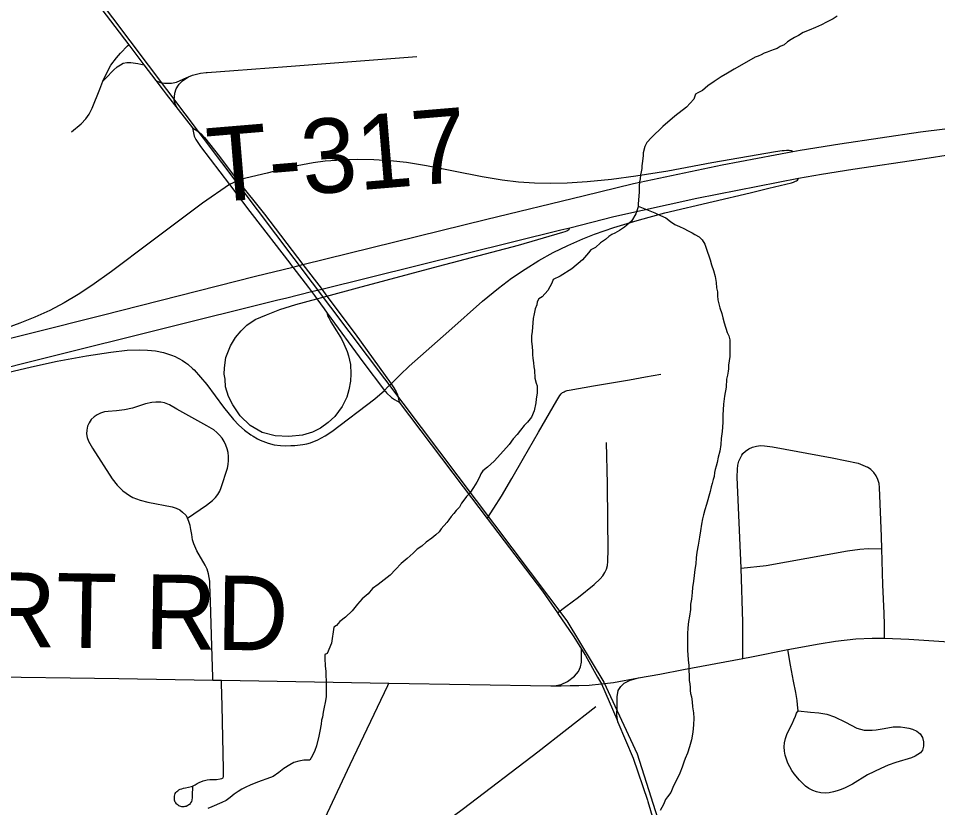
# Model space of a CAD drawing. Extents: x -4.4 to 34, y -55.5 to 22.
# Drawn here: x 3.102 to 3.804, y 15.938 to 16.54 of the extents above; entities that cross this region are included whole.
import ezdxf

# ---------------------------------------------------------------- set-up
doc = ezdxf.new("R2010")
doc.units = 0
for name, color, linetype in [('_CIVIL_CONSTRUCTION', 7, 'Continuous'), ('DV_X_Text', 7, 'Continuous'), ('RW_P_Const_Limits', 7, 'Continuous'), ('RW_P_Esmt_TMP', 7, 'Continuous'), ('RW_P_Fee_RW', 7, 'Continuous'), ('SG_X_Controllers', 7, 'Continuous'), ('UT_X_Electric', 7, 'Continuous'), ('UT_X_Gas', 7, 'Continuous'), ('UT_X_Telecom', 7, 'Continuous')]:
    doc.layers.add(name, color=color, linetype=linetype)

msp = doc.modelspace()

# ---------------------------------------------------------------- linework, layer by layer
at = {"layer": 'DV_X_Text'}
for points in [[(3.72688, 16.54158), (3.72382, 16.53969), (3.72191, 16.53856), (3.71886, 16.53705), (3.71504, 16.53517), (3.71046, 16.53291), (3.7055, 16.53104), (3.70092, 16.52916), (3.69748, 16.52689), (3.69443, 16.52539), (3.69176, 16.52388), (3.68908, 16.52199), (3.68641, 16.51972), (3.68335, 16.5186), (3.68106, 16.51709), (3.67877, 16.51634), (3.6761, 16.51521), (3.67343, 16.51408), (3.67114, 16.51333), (3.66885, 16.5122), (3.66656, 16.51107), (3.66427, 16.51032), (3.65243, 16.50354), (3.64823, 16.50127), (3.64327, 16.49826), (3.6383, 16.49524), (3.63296, 16.49184), (3.62837, 16.48844), (3.62416, 16.48504), (3.62073, 16.48315), (3.61882, 16.48202), (3.61766, 16.47822), (3.61192, 16.47216), (3.60313, 16.46536), (3.59395, 16.45741), (3.58515, 16.44909), (3.5817, 16.4453), (3.58016, 16.44226), (3.579, 16.43732), (3.57899, 16.43541), (3.5786, 16.43313), (3.5782, 16.42933), (3.57781, 16.42743), (3.5778, 16.42552), (3.57741, 16.42286), (3.57701, 16.42058), (3.57662, 16.41754), (3.57623, 16.41525), (3.57583, 16.41183), (3.57582, 16.40955), (3.57581, 16.40764), (3.5754, 16.40117), (3.575, 16.39851), (3.57499, 16.39623), (3.57345, 16.39091), (3.56999, 16.38522), (3.56464, 16.38068), (3.56082, 16.37803), (3.55738, 16.37615), (3.55509, 16.37502), (3.5528, 16.37351), (3.55012, 16.37124)], [(3.575, 16.39661), (3.58792, 16.39159), (3.5921, 16.38966), (3.59628, 16.38774), (3.59969, 16.38505), (3.60311, 16.38275), (3.60653, 16.38121), (3.60995, 16.37967), (3.61337, 16.37775), (3.61641, 16.37621), (3.61831, 16.37506), (3.62172, 16.37314), (3.624, 16.37084), (3.62589, 16.36778), (3.62702, 16.36473), (3.63002, 16.35558), (3.63115, 16.35177), (3.63265, 16.34757), (3.63377, 16.343), (3.63451, 16.33843), (3.63487, 16.33424), (3.63562, 16.33119), (3.6356, 16.32814), (3.63597, 16.3251), (3.63672, 16.32205), (3.63746, 16.319), (3.63897, 16.3148), (3.63971, 16.31137), (3.64083, 16.30756), (3.64308, 16.30031), (3.64422, 16.29764), (3.64496, 16.29459), (3.64495, 16.29117), (3.64493, 16.28889), (3.64492, 16.28508), (3.6449, 16.28203), (3.64451, 16.27861), (3.64411, 16.27519), (3.6441, 16.27252), (3.64371, 16.27062), (3.64331, 16.26758), (3.64253, 16.26454), (3.64212, 16.25845), (3.64095, 16.2516), (3.64016, 16.24552), (3.63974, 16.23714), (3.63971, 16.23144), (3.6393, 16.22459), (3.63851, 16.21926), (3.63811, 16.21469), (3.63732, 16.20975), (3.63616, 16.20519), (3.63538, 16.20101), (3.6346, 16.19834), (3.63383, 16.19568), (3.63344, 16.1934), (3.63304, 16.19036), (3.63227, 16.18808), (3.63149, 16.18504), (3.63072, 16.18238), (3.62994, 16.17896), (3.62723, 16.16908), (3.62607, 16.16489), (3.6249, 16.16109), (3.62413, 16.15805), (3.62335, 16.15387), (3.62256, 16.14892), (3.62178, 16.14398), (3.62099, 16.13789), (3.61982, 16.13257), (3.61942, 16.12839), (3.61901, 16.12382), (3.61823, 16.11926), (3.61783, 16.11469), (3.61743, 16.11051), (3.61664, 16.10556), (3.61624, 16.10176), (3.61584, 16.09681), (3.61506, 16.09301), (3.61504, 16.08882), (3.61425, 16.08388), (3.61347, 16.07969), (3.61307, 16.07475), (3.61267, 16.07018), (3.61264, 16.06562), (3.61262, 16.06143), (3.61261, 16.05762), (3.61297, 16.05419), (3.61333, 16.05038), (3.61369, 16.0462), (3.61368, 16.04239), (3.61404, 16.03858), (3.61402, 16.03477), (3.61439, 16.03211), (3.61475, 16.02944), (3.61475, 16.02716), (3.61511, 16.02487), (3.61586, 16.0222)], [(3.55012, 16.37124), (3.5463, 16.3686), (3.54247, 16.36519), (3.53904, 16.36331), (3.53712, 16.36103), (3.53253, 16.35573), (3.5245, 16.34892), (3.51571, 16.34326), (3.51037, 16.34062), (3.50921, 16.33796), (3.50614, 16.33227), (3.50193, 16.32734), (3.49925, 16.32584), (3.4981, 16.32356), (3.49771, 16.32128), (3.49655, 16.31824), (3.49577, 16.31444), (3.49499, 16.31101), (3.49418, 16.30112), (3.49379, 16.2977), (3.49377, 16.29351), (3.49413, 16.28932), (3.49449, 16.28589), (3.49448, 16.28323), (3.49485, 16.28056), (3.49521, 16.27713), (3.49558, 16.27409), (3.49595, 16.27142), (3.4963, 16.26533), (3.49743, 16.26152), (3.49818, 16.25961), (3.49815, 16.25428), (3.49737, 16.24933), (3.49697, 16.24667), (3.4958, 16.24059), (3.49387, 16.23565), (3.49081, 16.23186), (3.48813, 16.22921), (3.48545, 16.2258), (3.48276, 16.22239), (3.4797, 16.21898), (3.47664, 16.2148), (3.47242, 16.20988), (3.46515, 16.20193), (3.46018, 16.19738), (3.45674, 16.19474), (3.4552, 16.19246), (3.45405, 16.1898), (3.45213, 16.18601), (3.44944, 16.18184), (3.44675, 16.17766), (3.44407, 16.17501), (3.44216, 16.17236), (3.44024, 16.17009), (3.43871, 16.16705), (3.43641, 16.1644), (3.43449, 16.16212), (3.43258, 16.15985), (3.43066, 16.15719), (3.42913, 16.1553), (3.42492, 16.15037), (3.42338, 16.1481), (3.42071, 16.14583), (3.41765, 16.14318), (3.41344, 16.14016), (3.41, 16.13713), (3.40656, 16.13487), (3.4035, 16.13184), (3.39891, 16.12767), (3.39432, 16.12389), (3.39011, 16.11935), (3.3859, 16.11518), (3.38132, 16.1114), (3.37673, 16.108), (3.37253, 16.10498), (3.36908, 16.10081), (3.36449, 16.09703), (3.36104, 16.09286), (3.35683, 16.08793), (3.35186, 16.08301), (3.34765, 16.07961), (3.34497, 16.07658), (3.34306, 16.07545), (3.3411, 16.06328), (3.33801, 16.0553), (3.33611, 16.05455), (3.33609, 16.0515), (3.33645, 16.04579), (3.33681, 16.0416), (3.33679, 16.03818), (3.33716, 16.03475), (3.33714, 16.03056), (3.33712, 16.0279), (3.3371, 16.02219), (3.33631, 16.018), (3.33554, 16.0142), (3.33475, 16.0104), (3.33436, 16.00659), (3.33358, 16.00431), (3.33319, 16.00127), (3.3324, 15.99595)], [(3.61586, 16.0222), (3.61622, 16.01839), (3.61659, 16.01459), (3.61733, 16.01001), (3.61769, 16.00582), (3.61728, 16.00088), (3.61688, 15.99517), (3.61571, 15.98947), (3.61416, 15.98415), (3.61261, 15.9792), (3.61107, 15.97503), (3.60991, 15.97237), (3.60875, 15.96857), (3.60683, 15.96401), (3.60144, 15.953), (3.5999, 15.9492), (3.5976, 15.94579), (3.59607, 15.94389), (3.59453, 15.94009), (3.59184, 15.93554)], [(3.3324, 15.99595), (3.33162, 15.99214), (3.32968, 15.98492), (3.32852, 15.98112), (3.3266, 15.97733), (3.32468, 15.97391), (3.32011, 15.97393), (3.3163, 15.97319), (3.31248, 15.97207), (3.30943, 15.97019), (3.30485, 15.96755), (3.30102, 15.96452), (3.29682, 15.9615), (3.29186, 15.95962), (3.28766, 15.95812), (3.28347, 15.95662), (3.27927, 15.95474), (3.27583, 15.95324), (3.27278, 15.95173), (3.27011, 15.94984), (3.26705, 15.94796), (3.26399, 15.94531), (3.26093, 15.94304), (3.2575, 15.94154), (3.24986, 15.93815), (3.24681, 15.93702)]]:
    msp.add_lwpolyline(points, dxfattribs=at)
at = {"layer": 'RW_P_Const_Limits'}
for p, q in [((3.25066, 16.03493), (3.25726, 16.03482)), ((3.25726, 16.03482), (3.38492, 16.03267))]:
    msp.add_line(p, q, dxfattribs=at)
for points in [[(3.68914, 16.05825), (3.71326, 16.06276), (3.72558, 16.06478), (3.74114, 16.06638), (3.75362, 16.06701), (3.76299, 16.06701)], [(3.76299, 16.06701), (3.78168, 16.06614), (3.8274, 16.06326)], [(3.5113, 16.03062), (3.51631, 16.0316), (3.52121, 16.03398), (3.52667, 16.03785), (3.52955, 16.04163), (3.53102, 16.045), (3.53185, 16.04862), (3.5319, 16.05869)], [(3.65498, 16.05148), (3.66155, 16.05271), (3.68914, 16.05825)], [(2.35134, 16.05221), (2.36597, 16.05198), (2.38978, 16.05148), (2.6601, 16.04477), (2.94602, 16.03982), (3.06721, 16.03774), (3.17908, 16.03614), (3.25066, 16.03493)], [(3.54726, 16.0322), (3.55634, 16.03318), (3.57525, 16.03661), (3.59175, 16.0396), (3.60962, 16.04301), (3.65498, 16.05148)], [(3.55968, 16.00289), (3.55881, 16.00858), (3.55906, 16.01483), (3.55906, 16.02215), (3.55988, 16.02691), (3.56177, 16.03012), (3.5644, 16.03275), (3.56899, 16.03492), (3.57525, 16.03661)], [(3.2764, 15.81211), (3.29576, 15.84385), (3.30136, 15.85403), (3.30675, 15.86512), (3.31144, 15.87591), (3.31709, 15.88872), (3.3554, 15.97067), (3.3841, 16.03096), (3.38492, 16.03267)], [(3.38492, 16.03267), (3.50842, 16.03059), (3.5113, 16.03062), (3.51634, 16.03068)], [(3.51634, 16.03068), (3.52324, 16.03074), (3.52988, 16.03082), (3.53763, 16.03112), (3.54726, 16.0322)]]:
    msp.add_lwpolyline(points, dxfattribs=at)
at = {"layer": 'RW_P_Esmt_TMP'}
for points in [[(3.69299, 16.4384), (3.69217, 16.43876), (3.69125, 16.43898), (3.69022, 16.43912), (3.6896, 16.43914), (3.68815, 16.4391), (3.68647, 16.43896), (3.68491, 16.43883), (3.67978, 16.43824), (3.6312, 16.4298), (3.59771, 16.42346), (3.57326, 16.41943), (3.55483, 16.41701), (3.53632, 16.41526), (3.52086, 16.41428), (3.50847, 16.41393), (3.49608, 16.41418), (3.48372, 16.41508), (3.47143, 16.41657), (3.45614, 16.4191), (3.41358, 16.42752), (3.39828, 16.42995), (3.38598, 16.43133), (3.37361, 16.43213), (3.36122, 16.43236), (3.34883, 16.43195), (3.34503, 16.43163)], [(3.34503, 16.43163), (3.33648, 16.4309), (3.32728, 16.42964), (3.3151, 16.42736), (3.29702, 16.42303), (3.292, 16.42184)], [(3.292, 16.42184), (3.27592, 16.41802), (3.27258, 16.41723), (3.26957, 16.41623)], [(3.26957, 16.41623), (3.26628, 16.41459), (3.26337, 16.41313)], [(3.38162, 16.25607), (3.38398, 16.2584), (3.38659, 16.26098), (3.38914, 16.26354), (3.39361, 16.26803), (3.40042, 16.27445), (3.43076, 16.30138), (3.45646, 16.32417), (3.46848, 16.33411), (3.47847, 16.34159), (3.4888, 16.3486), (3.49944, 16.35513), (3.51036, 16.36119), (3.52155, 16.36672), (3.53298, 16.37175), (3.54168, 16.37519), (3.55644, 16.38027), (3.57436, 16.38572), (3.59543, 16.3915), (3.63224, 16.40026), (3.66056, 16.40688), (3.67485, 16.41044), (3.69209, 16.41449), (3.69367, 16.41502), (3.6952, 16.41562), (3.69594, 16.41602), (3.69664, 16.41654), (3.69713, 16.41716), (3.69743, 16.41799)], [(3.26337, 16.41313), (3.24277, 16.39884), (3.20311, 16.36912), (3.1734, 16.34677), (3.15826, 16.336), (3.1479, 16.3292), (3.13725, 16.32288), (3.12627, 16.31714), (3.11501, 16.31198), (3.10354, 16.30729), (3.08896, 16.30209), (3.0712, 16.29661), (3.02947, 16.28481), (3.00821, 16.27923), (2.89878, 16.25022), (2.89494, 16.24932), (2.8902, 16.24771), (2.88869, 16.24678), (2.88752, 16.24574), (2.88636, 16.24422)], [(3.33779, 16.31512), (3.33784, 16.3143), (3.33802, 16.31365), (3.3385, 16.31243), (3.33904, 16.31135), (3.34018, 16.30933), (3.34073, 16.30846), (3.34491, 16.30164), (3.34873, 16.2954), (3.35061, 16.29155), (3.35315, 16.28564), (3.35419, 16.28249), (3.35565, 16.27593), (3.35589, 16.26865), (3.35565, 16.26307), (3.35438, 16.25652), (3.35298, 16.25092), (3.34934, 16.24388), (3.34375, 16.23611), (3.33866, 16.23149), (3.33283, 16.22713), (3.32676, 16.22421), (3.31899, 16.22202), (3.30855, 16.22081), (3.29811, 16.2213), (3.28839, 16.22396), (3.27916, 16.22931), (3.27164, 16.23659), (3.26605, 16.24509), (3.26265, 16.2514), (3.26046, 16.25869), (3.25998, 16.26451), (3.25937, 16.2684), (3.25949, 16.27326), (3.26071, 16.28127), (3.26411, 16.29001), (3.26799, 16.29633), (3.27236, 16.30142), (3.27673, 16.3058), (3.28305, 16.31017), (3.29155, 16.31381), (3.30174, 16.3177), (3.3141, 16.32169), (3.33006, 16.32595), (3.33773, 16.328), (3.36099, 16.33421), (3.42283, 16.35078), (3.48394, 16.3669), (3.51771, 16.37691), (3.51946, 16.37743), (3.52073, 16.37793), (3.52154, 16.37834), (3.52245, 16.37904), (3.52296, 16.3801)], [(2.90001, 16.22518), (2.90325, 16.22446), (2.9054, 16.22419), (2.90846, 16.22428), (2.91215, 16.22455), (2.93505, 16.22946), (3.05823, 16.26102), (3.08073, 16.26679), (3.1124, 16.27397), (3.13196, 16.2784), (3.15438, 16.28243), (3.17289, 16.28535), (3.18538, 16.28677), (3.19469, 16.2871), (3.20091, 16.28689), (3.20707, 16.28619), (3.21315, 16.28494), (3.21908, 16.28306), (3.22195, 16.28185), (3.22382, 16.28093)], [(3.22382, 16.28093), (3.22476, 16.28046), (3.22746, 16.27892), (3.23005, 16.27718), (3.23152, 16.27605), (3.23544, 16.2725), (3.23641, 16.27165), (3.24622, 16.26045), (3.25881, 16.24337), (3.26636, 16.23395), (3.27047, 16.2296), (3.27489, 16.2256), (3.2797, 16.2221), (3.28142, 16.2211)], [(3.28142, 16.2211), (3.28485, 16.2191), (3.28683, 16.21817), (3.29288, 16.21588), (3.29737, 16.21454), (3.30221, 16.21397), (3.30592, 16.21383), (3.31017, 16.21393), (3.31322, 16.21399), (3.31928, 16.21469), (3.32226, 16.21533), (3.32517, 16.21615), (3.33085, 16.21838), (3.33624, 16.2213), (3.34139, 16.22473), (3.37418, 16.24963), (3.38162, 16.25607)]]:
    msp.add_lwpolyline(points, dxfattribs=at)
at = {"layer": 'RW_P_Fee_RW'}
msp.add_lwpolyline([(2.52577, 17.40021), (3.13213, 16.59628), (3.52067, 16.0801), (3.54893, 16.03352), (3.57443, 15.97864), (3.70955, 15.55274)], dxfattribs=at)
at = {"layer": 'UT_X_Electric'}
for points in [[(3.69299, 16.4384), (3.69877, 16.43938), (3.72903, 16.44412), (3.79049, 16.45335), (3.80897, 16.45579), (3.81603, 16.45703), (3.99043, 16.48242), (4.06734, 16.49342), (4.31645, 16.53007)], [(3.05871, 16.28642), (3.16626, 16.31357), (3.28324, 16.34317), (3.31162, 16.35017), (3.3194, 16.35209), (3.45974, 16.38672), (3.5332, 16.40456), (3.5716, 16.41388), (3.63914, 16.42819), (3.69299, 16.4384)], [(3.30725, 16.32677), (3.32601, 16.33141), (3.33376, 16.33333), (3.51613, 16.37849), (3.52296, 16.3801), (3.55652, 16.38887), (3.6199, 16.40268), (3.69743, 16.41799), (3.71505, 16.42099), (3.73891, 16.42486), (3.79058, 16.4326), (3.81664, 16.43653)], [(2.1, 16.14526), (2.12946, 16.14315), (2.16668, 16.14123), (2.20394, 16.13999), (2.25053, 16.13923), (2.29403, 16.13911), (2.30717, 16.13934), (2.32509, 16.13966), (2.38718, 16.14219), (2.42129, 16.14415), (2.47085, 16.14786), (2.51107, 16.15145), (2.55742, 16.15637), (2.58578, 16.16021), (2.64994, 16.16934), (2.69455, 16.1777), (2.75297, 16.18917), (2.80957, 16.20222), (2.90001, 16.22518), (2.97166, 16.24313), (3.12586, 16.28179), (3.29936, 16.32481), (3.30725, 16.32677)]]:
    msp.add_lwpolyline(points, dxfattribs=at)
at = {"layer": 'UT_X_Gas'}
for points in [[(2.84142, 16.97678), (2.86243, 16.94859), (2.88331, 16.92168), (2.92087, 16.87233), (2.96157, 16.81733), (3.02539, 16.73438), (3.02787, 16.73116), (3.0923, 16.64462), (3.10908, 16.62235), (3.16205, 16.55208), (3.1865, 16.51984), (3.19806, 16.5046), (3.20728, 16.49244), (3.21286, 16.48509), (3.21521, 16.48206), (3.22431, 16.47037), (3.23522, 16.45635)], [(3.23522, 16.45635), (3.23651, 16.45014), (3.23772, 16.44746), (3.24117, 16.44216), (3.26337, 16.41313), (3.27898, 16.3927)], [(3.23522, 16.45635), (3.23933, 16.45401), (3.24179, 16.45183), (3.24434, 16.44899), (3.25587, 16.43455), (3.26706, 16.41959), (3.26957, 16.41623), (3.28999, 16.39049), (3.3194, 16.35209), (3.32967, 16.33869)], [(3.27898, 16.3927), (3.28078, 16.39034), (3.30937, 16.35309)], [(3.30937, 16.35309), (3.3112, 16.35071), (3.31162, 16.35017), (3.32361, 16.33454)], [(3.32967, 16.33869), (3.3333, 16.33396), (3.33376, 16.33333), (3.33773, 16.328), (3.35916, 16.29919), (3.38659, 16.26098), (3.38714, 16.26023), (3.38879, 16.258), (3.39047, 16.25506), (3.39141, 16.25272), (3.39282, 16.24709)], [(3.32361, 16.33454), (3.32601, 16.33141), (3.32833, 16.32839), (3.33006, 16.32595), (3.33554, 16.31819), (3.33779, 16.31512), (3.36504, 16.27792), (3.38162, 16.25607)], [(3.38162, 16.25607), (3.38255, 16.25496), (3.38317, 16.25421), (3.38684, 16.25073), (3.38927, 16.24911), (3.39282, 16.24709)], [(3.39282, 16.24709), (3.44161, 16.18249), (3.46, 16.15827), (3.50203, 16.10286), (3.51349, 16.0863), (3.51439, 16.08501), (3.5251, 16.06964), (3.52616, 16.06792), (3.5319, 16.05869), (3.53499, 16.05371), (3.54405, 16.03723), (3.54726, 16.0322), (3.55872, 16.00517), (3.55968, 16.00289), (3.57124, 15.97545), (3.5821, 15.9433), (3.58239, 15.94234)], [(3.58239, 15.94234), (3.59653, 15.89496), (3.61168, 15.8476), (3.6226, 15.81756), (3.65308, 15.72063), (3.67588, 15.64951), (3.68933, 15.60722), (3.70661, 15.55274)]]:
    msp.add_lwpolyline(points, dxfattribs=at)
at = {"layer": 'UT_X_Telecom'}
for points in [[(3.14276, 16.45326), (3.15034, 16.45951), (3.15383, 16.46324), (3.1564, 16.46691), (3.15876, 16.47141), (3.16448, 16.48594), (3.16687, 16.49201), (3.16949, 16.49796), (3.17276, 16.50432), (3.17708, 16.50986), (3.18018, 16.51342), (3.18565, 16.51898), (3.1865, 16.51984)], [(3.16687, 16.49201), (3.16907, 16.4943), (3.17486, 16.50034), (3.17764, 16.50287), (3.18027, 16.50464), (3.18237, 16.50579), (3.18509, 16.50636), (3.18819, 16.50628), (3.19351, 16.50541), (3.19806, 16.5046)], [(3.23208, 16.49544), (3.23528, 16.49662), (3.2383, 16.49752), (3.24127, 16.49825), (3.24548, 16.49867), (3.24628, 16.49879), (3.26675, 16.5002), (3.30712, 16.50313), (3.35676, 16.5071), (3.40639, 16.51097)], [(3.20728, 16.49244), (3.20861, 16.49172), (3.21087, 16.4911), (3.2139, 16.49065), (3.21922, 16.49052), (3.22291, 16.49118), (3.2281, 16.49348), (3.23078, 16.49491), (3.23208, 16.49544)], [(3.22431, 16.47037), (3.22218, 16.47395), (3.22106, 16.47757), (3.22159, 16.48289), (3.22277, 16.48625), (3.22461, 16.48902), (3.22508, 16.48973), (3.22757, 16.49223), (3.23001, 16.49405), (3.23208, 16.49544)], [(3.46, 16.15827), (3.46496, 16.16614), (3.47077, 16.17536), (3.47865, 16.18871), (3.48758, 16.20434), (3.49905, 16.22425), (3.51304, 16.24843), (3.51538, 16.25208), (3.51643, 16.25347), (3.51747, 16.25435), (3.5181, 16.25477), (3.51871, 16.25508), (3.51943, 16.25542), (3.52014, 16.2557), (3.5209, 16.25594), (3.52255, 16.25626), (3.54104, 16.25944), (3.54713, 16.26057), (3.56856, 16.26408), (3.58077, 16.26634), (3.59239, 16.26833)], [(3.23132, 16.15866), (3.24576, 16.16842), (3.24824, 16.1702), (3.25055, 16.17214), (3.25265, 16.17429), (3.25449, 16.17665), (3.25597, 16.17921), (3.25713, 16.18198), (3.26181, 16.19667), (3.26237, 16.19962), (3.26262, 16.20261), (3.26259, 16.20564), (3.26227, 16.20863), (3.26163, 16.21155), (3.26064, 16.21436), (3.25932, 16.21705), (3.25769, 16.21958), (3.25581, 16.22191), (3.25367, 16.22401), (3.25132, 16.22588), (3.24615, 16.22913), (3.22329, 16.24179), (3.21753, 16.24503), (3.21375, 16.24647), (3.21105, 16.24701), (3.20727, 16.24701), (3.20403, 16.24683), (3.19935, 16.24575), (3.18949, 16.24257), (3.18334, 16.24133), (3.17711, 16.24058), (3.17094, 16.24004), (3.16794, 16.23958), (3.1651, 16.23879), (3.16245, 16.23753), (3.16006, 16.23584), (3.15799, 16.23374), (3.15634, 16.23133), (3.15516, 16.22865), (3.15451, 16.22581), (3.15443, 16.22289), (3.15493, 16.22004), (3.15594, 16.21727), (3.15894, 16.21198), (3.17396, 16.18847), (3.17775, 16.18371), (3.17987, 16.18152), (3.18212, 16.17947), (3.1845, 16.17758), (3.18701, 16.17589), (3.18965, 16.17442), (3.19241, 16.17319), (3.19527, 16.1722), (3.20121, 16.17072), (3.21955, 16.16721), (3.22264, 16.16625), (3.22544, 16.16488), (3.22763, 16.16316), (3.23015, 16.16073), (3.23132, 16.15866)], [(3.54811, 16.11451), (3.54974, 16.11699), (3.55091, 16.11968), (3.55164, 16.12255), (3.55202, 16.12554), (3.55233, 16.1348), (3.55207, 16.15654), (3.55174, 16.18472), (3.55094, 16.21628)], [(3.6543, 16.20671), (3.65505, 16.20789), (3.65709, 16.20967), (3.65963, 16.21152), (3.6624, 16.21285), (3.66537, 16.21362), (3.66843, 16.21392), (3.67151, 16.21384), (3.67761, 16.213), (3.72304, 16.20449), (3.743, 16.20046), (3.7501, 16.19757)], [(3.65365, 16.12047), (3.6507, 16.18974), (3.65077, 16.19591), (3.65108, 16.19899), (3.65185, 16.20197), (3.6531, 16.20468), (3.6543, 16.20671)], [(3.76091, 16.13504), (3.76067, 16.14462), (3.76013, 16.15693), (3.7598, 16.16947), (3.75928, 16.182), (3.75883, 16.18508), (3.75797, 16.18807), (3.7566, 16.19087), (3.75475, 16.19339), (3.75253, 16.1956), (3.7501, 16.19757)], [(3.25066, 16.03493), (3.25059, 16.03727), (3.24993, 16.06076), (3.24884, 16.09484), (3.24842, 16.10788), (3.24827, 16.11048), (3.24793, 16.11328), (3.24743, 16.11595), (3.24624, 16.11952), (3.24477, 16.12268), (3.23857, 16.1335), (3.23611, 16.13904), (3.23524, 16.14195), (3.23481, 16.14414), (3.2346, 16.14617), (3.23396, 16.14996), (3.23327, 16.15301), (3.23247, 16.15601), (3.23132, 16.15866)], [(3.65365, 16.12047), (3.67282, 16.12232), (3.73473, 16.13353), (3.74411, 16.13488), (3.75046, 16.13534), (3.76091, 16.13504)], [(3.76299, 16.06701), (3.7629, 16.07726), (3.76274, 16.0861), (3.76161, 16.10758), (3.76091, 16.13504)], [(3.65498, 16.05148), (3.65482, 16.07926), (3.65365, 16.12047)], [(3.51349, 16.0863), (3.51998, 16.09105), (3.52969, 16.09815), (3.54165, 16.10804), (3.54614, 16.11223), (3.54811, 16.11451)], [(3.69721, 16.01153), (3.69664, 16.01607), (3.69626, 16.01929), (3.69579, 16.02245), (3.69531, 16.02547), (3.69357, 16.03418), (3.69119, 16.04637), (3.68914, 16.05825)], [(3.25845, 15.96033), (3.25881, 15.96132), (3.25887, 15.96244), (3.25873, 15.96707), (3.25774, 16.01522), (3.25733, 16.03229), (3.25726, 16.03482)], [(3.2764, 15.81211), (3.28472, 15.81752), (3.32299, 15.84683), (3.36724, 15.881), (3.39944, 15.90539), (3.44179, 15.93691), (3.49848, 15.98032), (3.54273, 16.0149)], [(3.69721, 16.01153), (3.70667, 16.0105), (3.71288, 16.00987), (3.71892, 16.00886), (3.72497, 16.00685), (3.73328, 16.00282), (3.74187, 15.99838), (3.74467, 15.99743), (3.74759, 15.99687), (3.7506, 15.99665), (3.75363, 15.99668), (3.75666, 15.99691), (3.76266, 15.99801), (3.7696, 15.99933), (3.77524, 15.9993), (3.77839, 15.99888), (3.78149, 15.99823), (3.78433, 15.99759), (3.78758, 15.99609), (3.79023, 15.99399), (3.79204, 15.99112), (3.79287, 15.98784), (3.79266, 15.98446), (3.79198, 15.9814), (3.79047, 15.97939), (3.7865, 15.97683), (3.78353, 15.97556), (3.77159, 15.97203), (3.76578, 15.97), (3.76016, 15.96755), (3.75012, 15.96259), (3.73856, 15.95546), (3.73293, 15.9527), (3.73002, 15.9515), (3.72702, 15.95049), (3.72398, 15.94965), (3.72084, 15.94903), (3.71763, 15.94877), (3.71441, 15.94898), (3.71124, 15.94968), (3.70822, 15.9508), (3.70538, 15.95231), (3.70274, 15.95413), (3.70033, 15.95622), (3.6981, 15.95849), (3.69413, 15.9634), (3.69235, 15.96601), (3.69076, 15.96875), (3.68938, 15.97161), (3.68823, 15.97458), (3.68733, 15.97765), (3.68673, 15.98079), (3.68651, 15.984), (3.68671, 15.9872), (3.68736, 15.99034), (3.68841, 15.99337), (3.68976, 15.99624), (3.69247, 16.00171), (3.69389, 16.00471), (3.695, 16.00741), (3.69595, 16.00963), (3.69721, 16.01153)], [(3.23511, 15.95406), (3.23575, 15.95428), (3.23714, 15.95515), (3.23861, 15.95602), (3.24022, 15.95683), (3.24323, 15.95802), (3.24632, 15.95879), (3.24842, 15.959), (3.25354, 15.95921), (3.25628, 15.95956), (3.25754, 15.95978), (3.25845, 15.96033)], [(3.23519, 15.95364), (3.23503, 15.94708), (3.23493, 15.94532), (3.23461, 15.94343), (3.23433, 15.94245), (3.23377, 15.94135), (3.23335, 15.94075), (3.23279, 15.94013), (3.23227, 15.93966), (3.23154, 15.9392), (3.23026, 15.93859), (3.22941, 15.93839), (3.22856, 15.9383), (3.22773, 15.93831), (3.22697, 15.93838), (3.22623, 15.93854), (3.22548, 15.9388), (3.22473, 15.93913), (3.22416, 15.93951), (3.22349, 15.94003), (3.22297, 15.94061), (3.22241, 15.94127), (3.22206, 15.94182), (3.2217, 15.94258), (3.22152, 15.94339), (3.22136, 15.94491), (3.22145, 15.94649), (3.22162, 15.94746), (3.22196, 15.94832), (3.22248, 15.94918), (3.22327, 15.95004), (3.22395, 15.95058), (3.22477, 15.95113), (3.22584, 15.95164), (3.22705, 15.95211), (3.22829, 15.95244), (3.22978, 15.95273), (3.23433, 15.9538), (3.23511, 15.95406)]]:
    msp.add_lwpolyline(points, dxfattribs=at)

# ---------------------------------------------------------------- texts
at = {"layer": '_CIVIL_CONSTRUCTION'}
msp.add_text('BOGART RD', height=0.056818, rotation=359.1631, dxfattribs=at).set_placement((2.85633, 16.0639))
at = {"layer": 'SG_X_Controllers'}
msp.add_text('T-317', height=0.056818, rotation=4.76347, dxfattribs=at).set_placement((3.24882, 16.39931))

doc.saveas('drawing.dxf')
